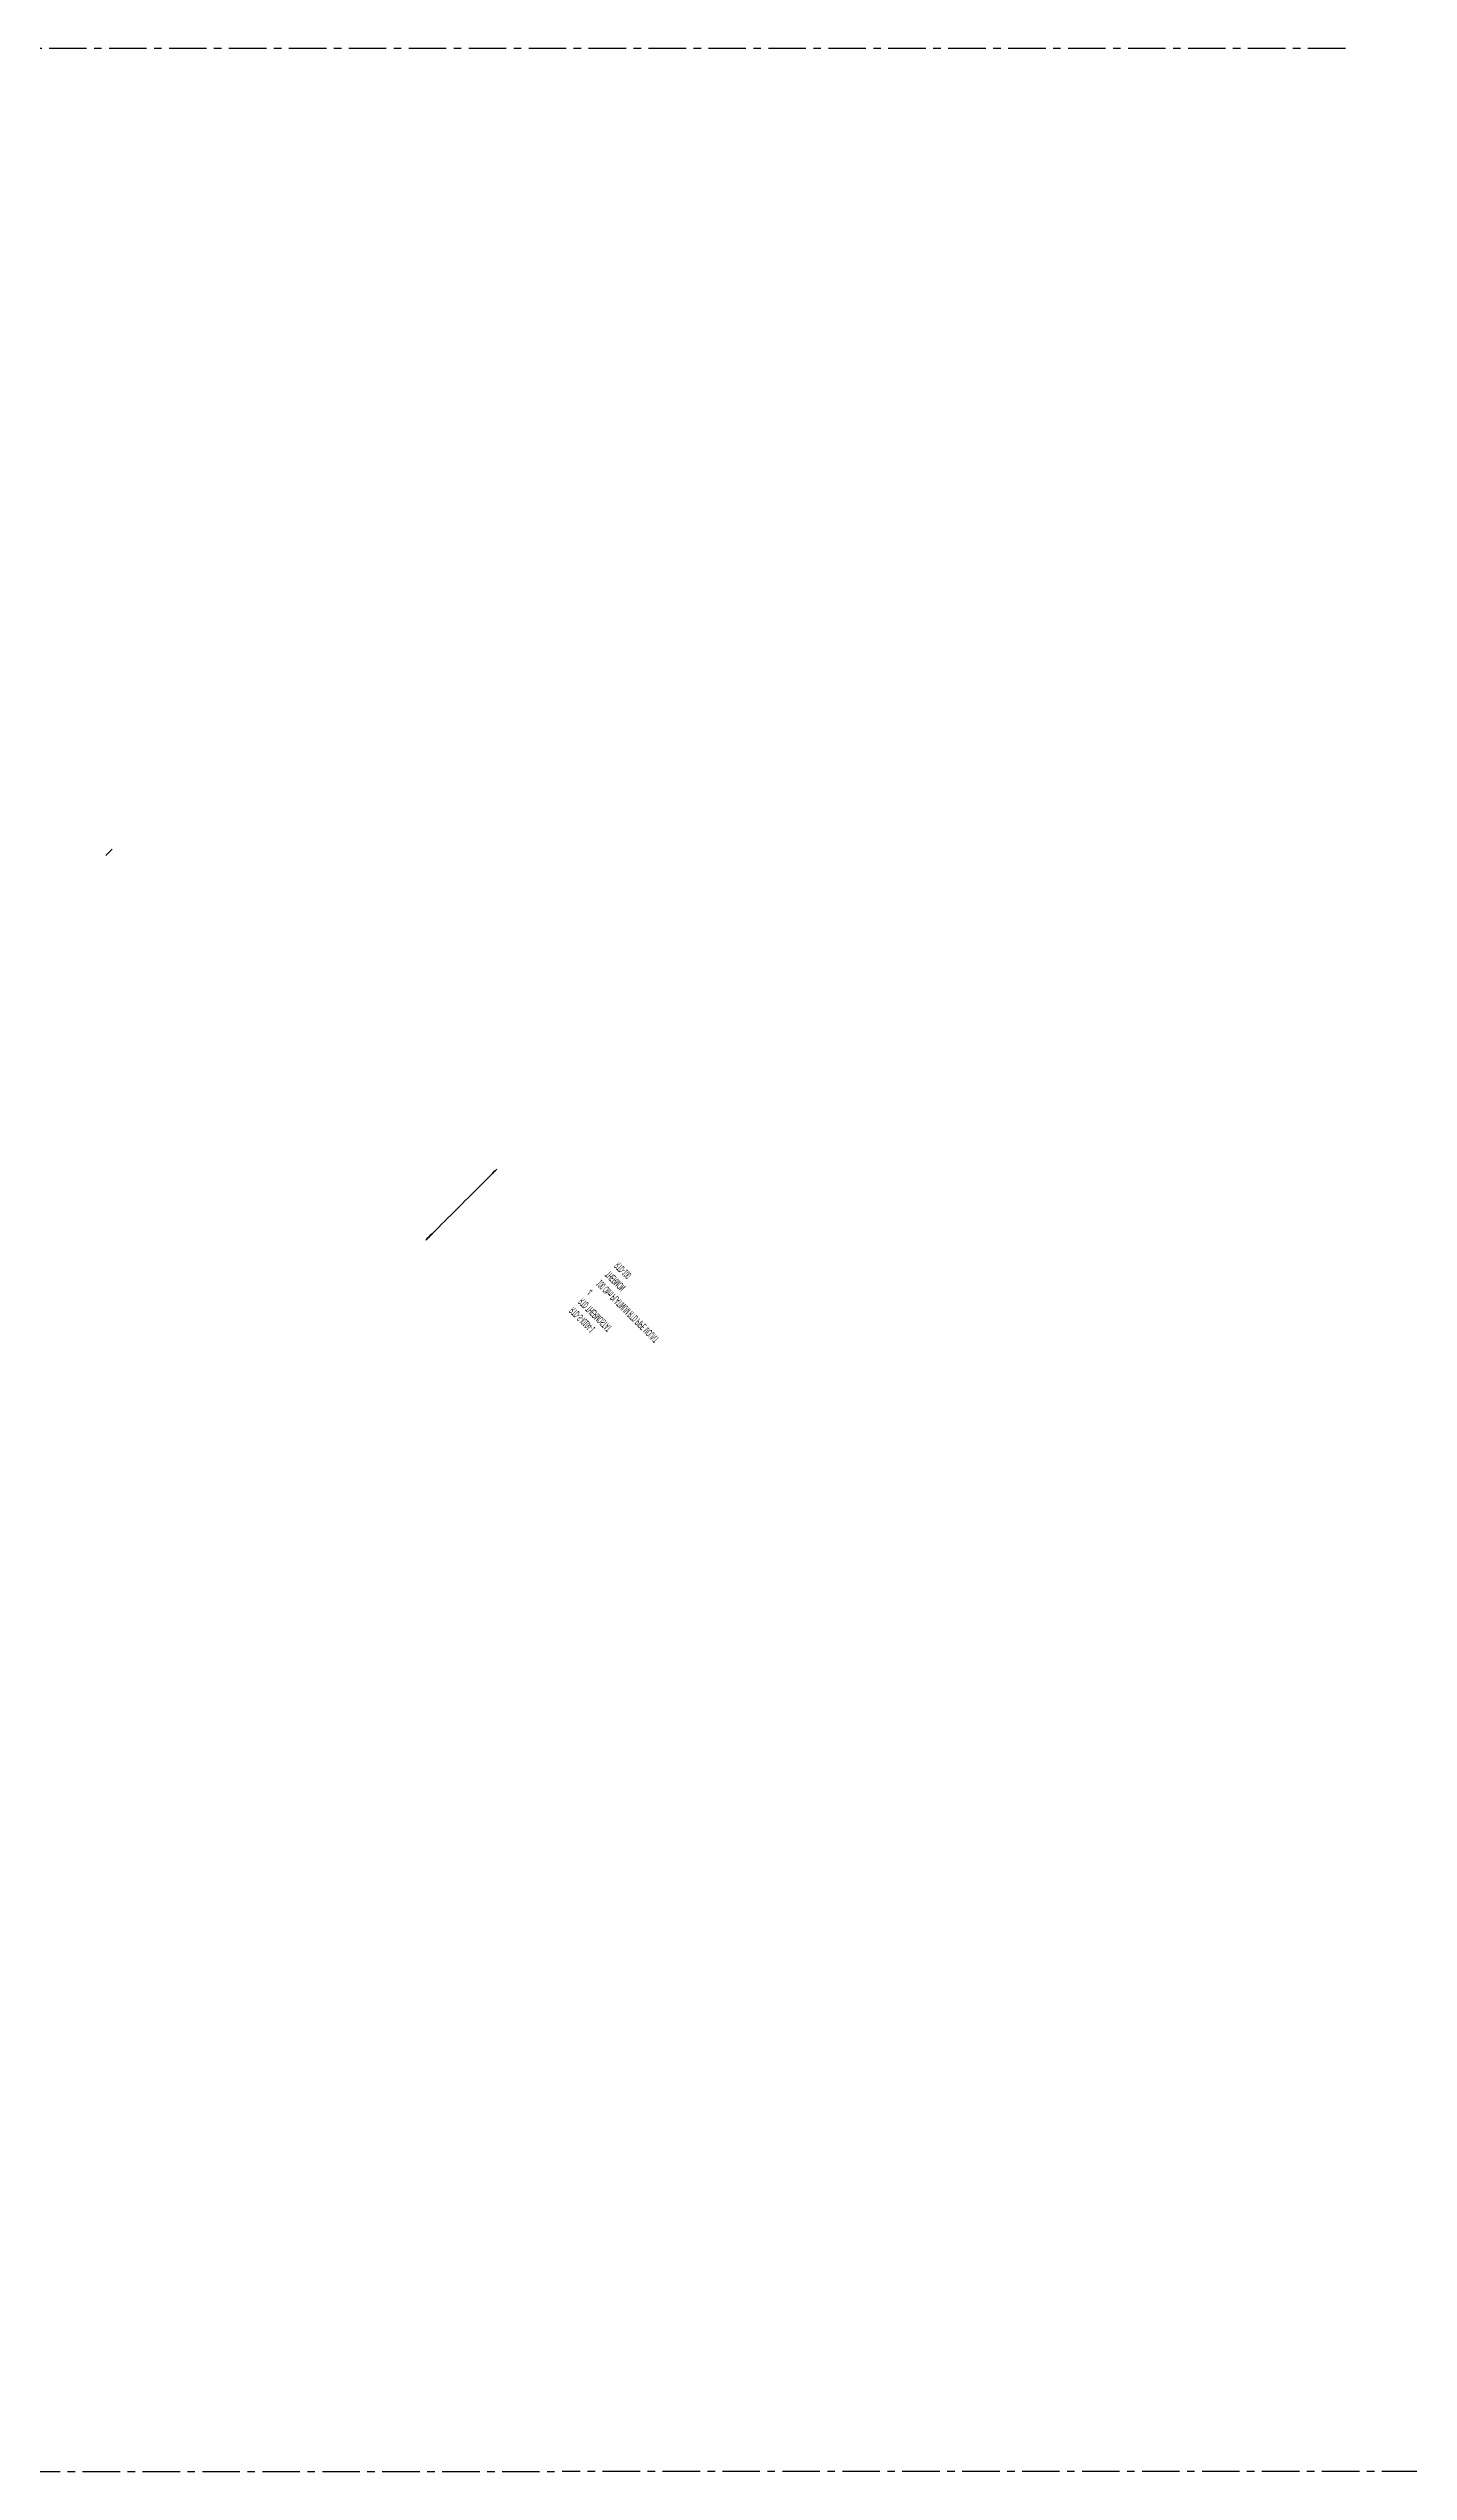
# Model space of a CAD drawing. Extents: x -662 to 7167, y -426 to 2826.
# Drawn here: x 5549 to 6003, y 260 to 1068 of the extents above; entities that cross this region are included whole.
import ezdxf
from ezdxf.enums import TextEntityAlignment as Align

# ---------------------------------------------------------------- set-up
doc = ezdxf.new("R2010")
doc.units = 0
doc.header["$LTSCALE"] = 10
doc.linetypes.add('G02-1-PRDXXXX-E-MET-01-P01-01$0$CENTER', pattern=[2, 1.25, -0.25, 0.25, -0.25])
for name, color, linetype in [('(OPTION 9 ELECTRICAL)', 7, 'Continuous'), ('G02-1-PRDXXXX-E-MET-01-P01-01$0$CL_CABLE TRAY', 200, 'G02-1-PRDXXXX-E-MET-01-P01-01$0$CENTER'), ('G02-1-PRDXXXX-E-MET-01-P01-01$0$CL_CABLE TRAY INST', 200, 'G02-1-PRDXXXX-E-MET-01-P01-01$0$CENTER')]:
    doc.layers.add(name, color=color, linetype=linetype)
doc.styles.add('G02-1-PRDXXXX-E-MEQP-01-P01-03 (OPTION 9)$0$Standard', font='Franklin%20Gothic%20Medium%20Cond%20Regular.ttf')

# ---------------------------------------------------------------- blocks, each defined once
blk = doc.blocks.new('*U92')
at = {"extrusion": (-4.66974e-16, 1, 2.22045e-16)}
blk.add_circle((0, 0, 166.31), 16.7, dxfattribs=at)
at = {"layer": 'DEFPOINTS', "extrusion": (2.28848e-17, 1, -2.22045e-16)}
for p, q in [((-1.5, 0), (1.5, 0)), ((0, 0, 1.5), (0, 0, -1.5))]:
    blk.add_line(p, q, dxfattribs=at)
at = {"layer": 'DEFPOINTS', "extrusion": (-4.71675e-16, 0.891007, -0.45399), "style": 'G02-1-PRDXXXX-E-MEQP-01-P01-03 (OPTION 9)$0$Standard'}
for tag, p in [('E-DIMENSIONS', (25.52, 88.96, 198.07)), ('E-CATALOG#', (21.26, 88.96, 198.07)), ('E-MANUFACTURER', (17.01, 88.96, 198.07)), ('E-D.DESCRIPTION', (12.76, 88.96, 198.07)), ('E-G.DESCRIPTION', (4.25, 88.96, 198.07)), ('E-BOM#', (8.51, 88.96, 198.07)), ('E-TAG', (0, 88.96, 198.07))]:
    blk.add_attdef(tag, text='', height=2.5, rotation=90, dxfattribs=at).set_placement(p, align=Align.TOP_LEFT)

msp = doc.modelspace()

# ---------------------------------------------------------------- linework, layer by layer
at = {"layer": 'G02-1-PRDXXXX-E-MET-01-P01-01$0$CL_CABLE TRAY'}
msp.add_line((-279.48, 259.5, 2976), (5720.52, 259.5, 2976), dxfattribs=at)
at = {"layer": 'G02-1-PRDXXXX-E-MET-01-P01-01$0$CL_CABLE TRAY', "extrusion": (0, -1, 0), "elevation": -259.5}
msp.add_lwpolyline([(5720.52, 2976), (5720.52, 2976, -0.414214), (6406.53, 2290), (6406.53, 2290)], format="xyb", dxfattribs=at)
at = {"layer": 'G02-1-PRDXXXX-E-MET-01-P01-01$0$CL_CABLE TRAY INST'}
msp.add_line((5981.86, 1068.28, 63.5), (2981.86, 1068.28, 63.5), dxfattribs=at)

# ---------------------------------------------------------------- block references
at = {"layer": '(OPTION 9 ELECTRICAL)', "color": 9}
ref = msp.add_blockref('*U92', (5569.3, 800, 1537.4), dxfattribs=dict(at, rotation=224.9999999999999))
ref.add_attrib('E-TAG', 'RTD-S-I0104-1', dxfattribs={"layer": 'DEFPOINTS', "extrusion": (0.630037, -0.630037, -0.45399), "height": 2.5, "rotation": 90, "style": 'G02-1-PRDXXXX-E-MEQP-01-P01-03 (OPTION 9)$0$Standard'}).set_placement((4503.78, 2989.83, 2504.94), align=Align.TOP_LEFT)
ref.add_attrib('E-G.DESCRIPTION', 'RTD THERMOSTAT', dxfattribs={"layer": 'DEFPOINTS', "extrusion": (0.630037, -0.630037, -0.45399), "height": 2.5, "rotation": 90, "style": 'G02-1-PRDXXXX-E-MEQP-01-P01-03 (OPTION 9)$0$Standard'}).set_placement((4508.03, 2989.83, 2504.94), align=Align.TOP_LEFT)
ref.add_attrib('E-BOM#', '4', dxfattribs={"layer": 'DEFPOINTS', "extrusion": (0.630037, -0.630037, -0.45399), "height": 2.5, "rotation": 90, "style": 'G02-1-PRDXXXX-E-MEQP-01-P01-03 (OPTION 9)$0$Standard'}).set_placement((4512.28, 2989.83, 2504.94), align=Align.TOP_LEFT)
ref.add_attrib('E-D.DESCRIPTION', '100 Ohm PLATINUM RTD PIPE MOUNT', dxfattribs={"layer": 'DEFPOINTS', "extrusion": (0.630037, -0.630037, -0.45399), "height": 2.5, "rotation": 90, "style": 'G02-1-PRDXXXX-E-MEQP-01-P01-03 (OPTION 9)$0$Standard'}).set_placement((4516.53, 2989.83, 2504.94), align=Align.TOP_LEFT)
ref.add_attrib('E-MANUFACTURER', 'THERMON', dxfattribs={"layer": 'DEFPOINTS', "extrusion": (0.630037, -0.630037, -0.45399), "height": 2.5, "rotation": 90, "style": 'G02-1-PRDXXXX-E-MEQP-01-P01-03 (OPTION 9)$0$Standard'}).set_placement((4520.79, 2989.83, 2504.94), align=Align.TOP_LEFT)
ref.add_attrib('E-CATALOG#', 'RTD-100', dxfattribs={"layer": 'DEFPOINTS', "extrusion": (0.630037, -0.630037, -0.45399), "height": 2.5, "rotation": 90, "style": 'G02-1-PRDXXXX-E-MEQP-01-P01-03 (OPTION 9)$0$Standard'}).set_placement((4525.04, 2989.83, 2504.94), align=Align.TOP_LEFT)

doc.saveas('drawing.dxf')
